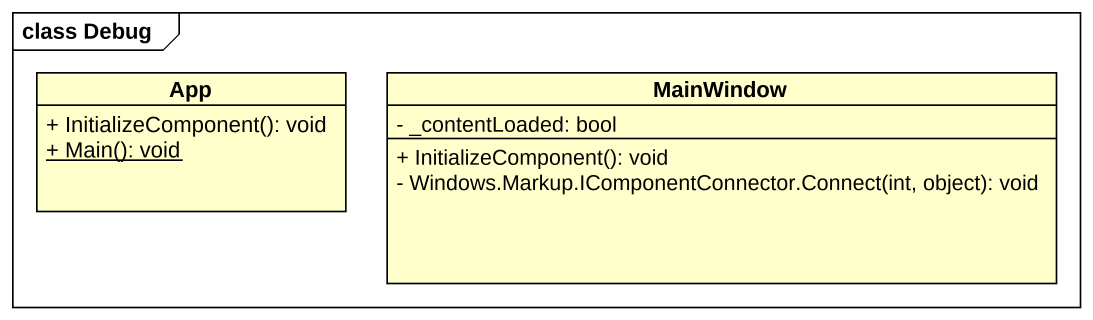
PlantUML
@startuml
mainframe class Debug
hide circle
hide empty members
skinparam classAttributeIconSize 0
class App {
  + InitializeComponent(): void
  {static} + Main(): void
}
class MainWindow {
  - _contentLoaded: bool
  + InitializeComponent(): void
  - Windows.Markup.IComponentConnector.Connect(int, object): void
}
@enduml
